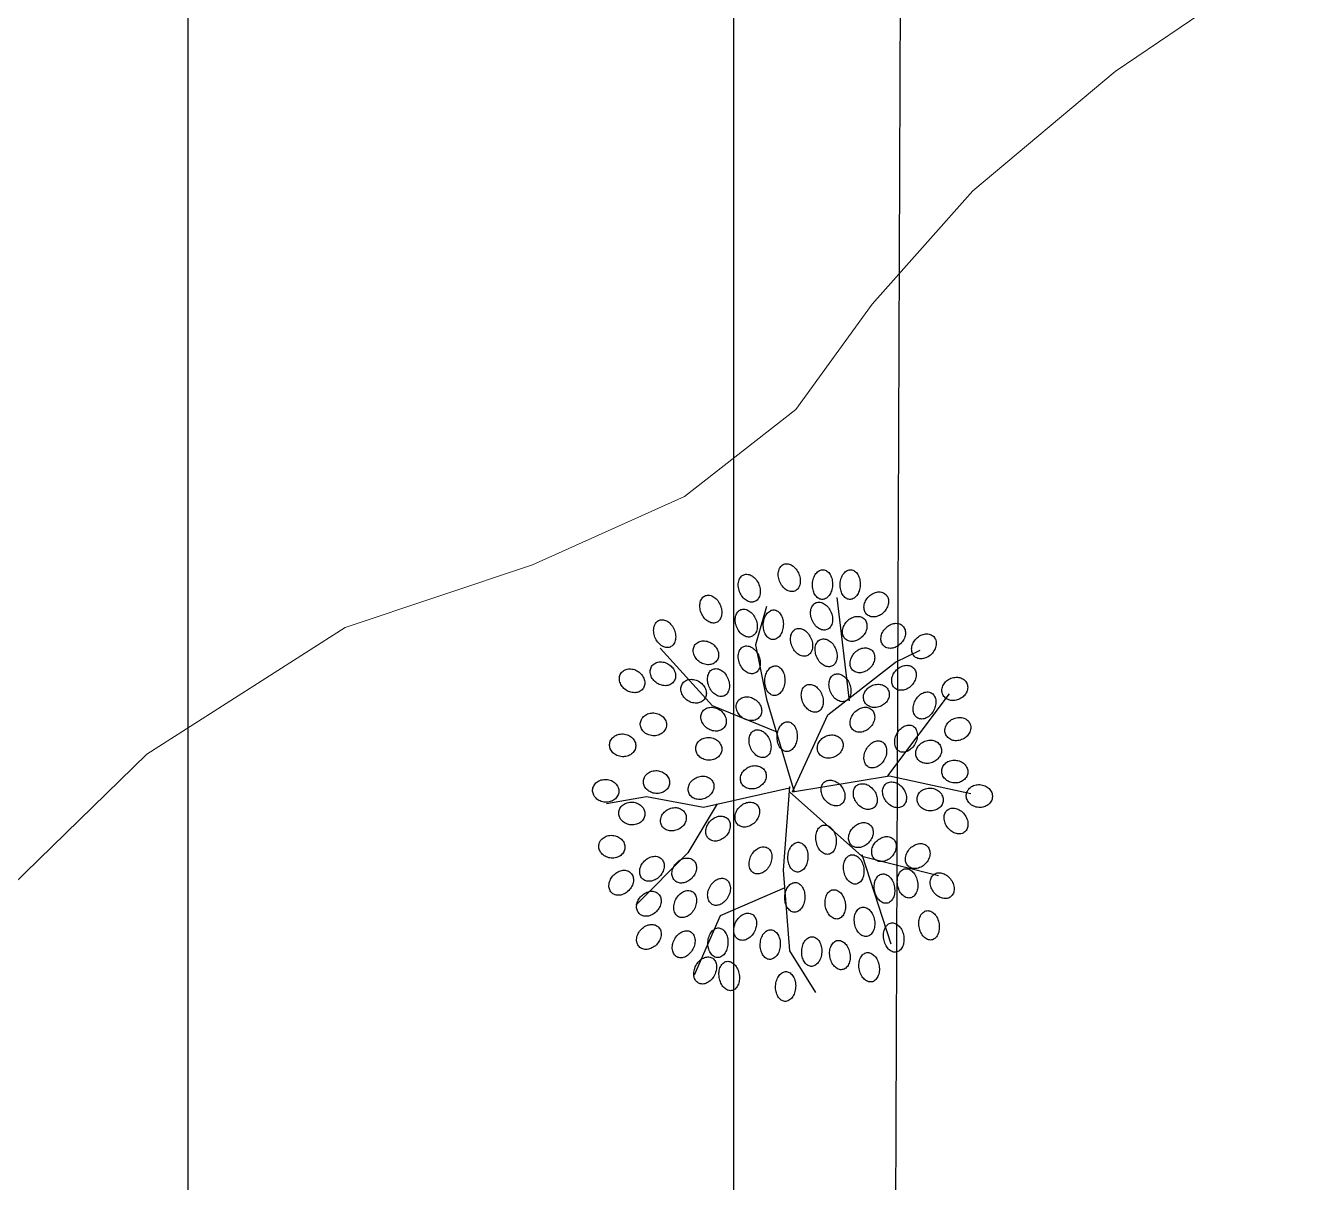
# Model space of a CAD drawing. Header units: inches. Extents: x 203 to 1065, y -1127 to 921.
# Drawn here: x 761.86 to 774.7, y 673.98 to 685.65 of the extents above; entities that cross this region are included whole.
import ezdxf

# ---------------------------------------------------------------- set-up
doc = ezdxf.new("R2010")
doc.units = ezdxf.units.IN
doc.header["$MEASUREMENT"] = 0
for name, color, linetype in [('calle', 3, 'Continuous'), ('CURVAS', 32, 'Continuous'), ('Vegetación', 102, 'Continuous')]:
    doc.layers.add(name, color=color, linetype=linetype)

# ---------------------------------------------------------------- blocks, each defined once
blk = doc.blocks.new('RB31')
for points in [[(-0.0332, 0.4465, 0.124565), (-0.0243, 0.4435, 0.105746), (-0.0134, 0.445, 0.086824), (-0.0035, 0.4507, 0.076963), (0.0051, 0.4604, 0.076963), (0.0103, 0.4721, 0.086824), (0.0113, 0.4835, 0.105746), (0.0081, 0.4941, 0.124565), (0.0016, 0.5009, 0.124565), (-0.0073, 0.5039, 0.105746), (-0.0182, 0.5024, 0.086824), (-0.0281, 0.4967, 0.076963), (-0.0366, 0.4871, 0.076963), (-0.0419, 0.4753, 0.086824), (-0.0429, 0.4639, 0.105746), (-0.0397, 0.4534, 0.124565)], [(-0.1644, 0.4265, 0.124565), (-0.1555, 0.4293, 0.105746), (-0.1475, 0.437, 0.086824), (-0.1428, 0.4474, 0.076963), (-0.1416, 0.4602, 0.076963), (-0.1443, 0.4728, 0.086824), (-0.1502, 0.4826, 0.105746), (-0.159, 0.4892, 0.124565), (-0.1682, 0.491, 0.124565), (-0.1772, 0.4882, 0.105746), (-0.1851, 0.4805, 0.086824), (-0.1898, 0.4701, 0.076963), (-0.191, 0.4573, 0.076963), (-0.1883, 0.4447, 0.086824), (-0.1825, 0.4349, 0.105746), (-0.1737, 0.4282, 0.124565)], [(-0.0961, 0.4265, 0.124565), (-0.0871, 0.4293, 0.105746), (-0.0792, 0.437, 0.086824), (-0.0745, 0.4474, 0.076963), (-0.0733, 0.4602, 0.076963), (-0.076, 0.4728, 0.086824), (-0.0818, 0.4826, 0.105746), (-0.0906, 0.4892, 0.124565), (-0.0999, 0.491, 0.124565), (-0.1088, 0.4882, 0.105746), (-0.1168, 0.4805, 0.086824), (-0.1215, 0.4701, 0.076963), (-0.1227, 0.4573, 0.076963), (-0.12, 0.4447, 0.086824), (-0.1141, 0.4349, 0.105746), (-0.1053, 0.4282, 0.124565)], [(0.0655, 0.4237, 0.124565), (0.0744, 0.4207, 0.105746), (0.0853, 0.4222, 0.086824), (0.0952, 0.4279, 0.076963), (0.1038, 0.4376, 0.076963), (0.109, 0.4494, 0.086824), (0.11, 0.4607, 0.105746), (0.1068, 0.4713, 0.124565), (0.1003, 0.4782, 0.124565), (0.0914, 0.4811, 0.105746), (0.0805, 0.4796, 0.086824), (0.0706, 0.4739, 0.076963), (0.0621, 0.4643, 0.076963), (0.0569, 0.4525, 0.086824), (0.0558, 0.4411, 0.105746), (0.059, 0.4306, 0.124565)], [(-0.2034, 0.3982, 0.124565), (-0.2004, 0.4072, 0.105746), (-0.2019, 0.4181, 0.086824), (-0.2076, 0.428, 0.076963), (-0.2173, 0.4365, 0.076963), (-0.229, 0.4417, 0.086824), (-0.2404, 0.4427, 0.105746), (-0.251, 0.4395, 0.124565), (-0.2578, 0.4331, 0.124565), (-0.2608, 0.4242, 0.105746), (-0.2593, 0.4132, 0.086824), (-0.2536, 0.4033, 0.076963), (-0.244, 0.3948, 0.076963), (-0.2322, 0.3896, 0.086824), (-0.2208, 0.3886, 0.105746), (-0.2103, 0.3918, 0.124565)], [(-0.1129, 0.3629, 0.124565), (-0.104, 0.36, 0.105746), (-0.0931, 0.3615, 0.086824), (-0.0832, 0.3672, 0.076963), (-0.0747, 0.3768, 0.076963), (-0.0695, 0.3886, 0.086824), (-0.0684, 0.4, 0.105746), (-0.0717, 0.4105, 0.124565), (-0.0781, 0.4174, 0.124565), (-0.087, 0.4204, 0.105746), (-0.0979, 0.4189, 0.086824), (-0.1079, 0.4132, 0.076963), (-0.1164, 0.4035, 0.076963), (-0.1216, 0.3917, 0.086824), (-0.1226, 0.3804, 0.105746), (-0.1194, 0.3698, 0.124565)], [(0.1604, 0.3781, 0.124565), (0.1693, 0.3752, 0.105746), (0.1802, 0.3767, 0.086824), (0.1901, 0.3824, 0.076963), (0.1987, 0.392, 0.076963), (0.2039, 0.4038, 0.086824), (0.2049, 0.4152, 0.105746), (0.2017, 0.4257, 0.124565), (0.1952, 0.4326, 0.124565), (0.1863, 0.4356, 0.105746), (0.1754, 0.4341, 0.086824), (0.1655, 0.4284, 0.076963), (0.157, 0.4187, 0.076963), (0.1518, 0.4069, 0.086824), (0.1507, 0.3956, 0.105746), (0.1539, 0.385, 0.124565)], [(-0.1503, 0.3451, 0.124565), (-0.1473, 0.354, 0.105746), (-0.1488, 0.3649, 0.086824), (-0.1545, 0.3748, 0.076963), (-0.1641, 0.3833, 0.076963), (-0.1759, 0.3885, 0.086824), (-0.1873, 0.3896, 0.105746), (-0.1978, 0.3864, 0.124565), (-0.2047, 0.3799, 0.124565), (-0.2077, 0.371, 0.105746), (-0.2062, 0.3601, 0.086824), (-0.2005, 0.3502, 0.076963), (-0.1908, 0.3416, 0.076963), (-0.1791, 0.3364, 0.086824), (-0.1677, 0.3354, 0.105746), (-0.1571, 0.3386, 0.124565)], [(0.0254, 0.3391, 0.124565), (0.0344, 0.342, 0.105746), (0.0423, 0.3496, 0.086824), (0.047, 0.36, 0.076963), (0.0482, 0.3728, 0.076963), (0.0455, 0.3854, 0.086824), (0.0396, 0.3952, 0.105746), (0.0308, 0.4019, 0.124565), (0.0216, 0.4037, 0.124565), (0.0126, 0.4008, 0.105746), (0.0047, 0.3932, 0.086824), (0, 0.3827, 0.076963), (-0.0012, 0.3699, 0.076963), (0.0015, 0.3573, 0.086824), (0.0074, 0.3475, 0.105746), (0.0162, 0.3409, 0.124565)], [(0.0731, 0.3478, 0.124565), (0.082, 0.3448, 0.105746), (0.0929, 0.3463, 0.086824), (0.1028, 0.352, 0.076963), (0.1113, 0.3616, 0.076963), (0.1166, 0.3734, 0.086824), (0.1176, 0.3848, 0.105746), (0.1144, 0.3953, 0.124565), (0.1079, 0.4022, 0.124565), (0.099, 0.4052, 0.105746), (0.0881, 0.4037, 0.086824), (0.0782, 0.398, 0.076963), (0.0696, 0.3883, 0.076963), (0.0644, 0.3766, 0.086824), (0.0634, 0.3652, 0.105746), (0.0666, 0.3546, 0.124565)], [(-0.2452, 0.3299, 0.124565), (-0.2422, 0.3388, 0.105746), (-0.2437, 0.3497, 0.086824), (-0.2494, 0.3596, 0.076963), (-0.259, 0.3682, 0.076963), (-0.2708, 0.3734, 0.086824), (-0.2822, 0.3744, 0.105746), (-0.2927, 0.3712, 0.124565), (-0.2996, 0.3647, 0.124565), (-0.3026, 0.3558, 0.105746), (-0.3011, 0.3449, 0.086824), (-0.2954, 0.335, 0.076963), (-0.2857, 0.3264, 0.076963), (-0.274, 0.3212, 0.086824), (-0.2626, 0.3202, 0.105746), (-0.252, 0.3234, 0.124565)], [(-0.0636, 0.306, 0.124565), (-0.0547, 0.303, 0.105746), (-0.0437, 0.3045, 0.086824), (-0.0338, 0.3102, 0.076963), (-0.0253, 0.3198, 0.076963), (-0.0201, 0.3316, 0.086824), (-0.0191, 0.343, 0.105746), (-0.0223, 0.3536, 0.124565), (-0.0287, 0.3604, 0.124565), (-0.0377, 0.3634, 0.105746), (-0.0486, 0.3619, 0.086824), (-0.0585, 0.3562, 0.076963), (-0.067, 0.3465, 0.076963), (-0.0722, 0.3348, 0.086824), (-0.0732, 0.3234, 0.105746), (-0.07, 0.3128, 0.124565)], [(0.2743, 0.325, 0.124565), (0.2832, 0.322, 0.105746), (0.2941, 0.3235, 0.086824), (0.304, 0.3292, 0.076963), (0.3126, 0.3388, 0.076963), (0.3178, 0.3506, 0.086824), (0.3188, 0.362, 0.105746), (0.3156, 0.3725, 0.124565), (0.3091, 0.3794, 0.124565), (0.3002, 0.3824, 0.105746), (0.2893, 0.3809, 0.086824), (0.2794, 0.3752, 0.076963), (0.2708, 0.3655, 0.076963), (0.2656, 0.3538, 0.086824), (0.2646, 0.3424, 0.105746), (0.2678, 0.3318, 0.124565)], [(-0.3211, 0.3071, 0.124565), (-0.3181, 0.316, 0.105746), (-0.3196, 0.3269, 0.086824), (-0.3253, 0.3368, 0.076963), (-0.335, 0.3454, 0.076963), (-0.3467, 0.3506, 0.086824), (-0.3581, 0.3516, 0.105746), (-0.3687, 0.3484, 0.124565), (-0.3755, 0.3419, 0.124565), (-0.3785, 0.333, 0.105746), (-0.377, 0.3221, 0.086824), (-0.3713, 0.3122, 0.076963), (-0.3617, 0.3037, 0.076963), (-0.3499, 0.2985, 0.086824), (-0.3385, 0.2974, 0.105746), (-0.3279, 0.3006, 0.124565)], [(-0.1243, 0.2832, 0.124565), (-0.1154, 0.2802, 0.105746), (-0.1045, 0.2817, 0.086824), (-0.0946, 0.2874, 0.076963), (-0.0861, 0.2971, 0.076963), (-0.0809, 0.3088, 0.086824), (-0.0798, 0.3202, 0.105746), (-0.083, 0.3308, 0.124565), (-0.0895, 0.3376, 0.124565), (-0.0984, 0.3406, 0.105746), (-0.1093, 0.3391, 0.086824), (-0.1192, 0.3334, 0.076963), (-0.1278, 0.3238, 0.076963), (-0.133, 0.312, 0.086824), (-0.134, 0.3006, 0.105746), (-0.1308, 0.29, 0.124565)], [(0.1598, 0.2988, 0.124565), (0.1653, 0.2911, 0.105746), (0.175, 0.2859, 0.086824), (0.1864, 0.2847, 0.076963), (0.1989, 0.2875, 0.076963), (0.2101, 0.2939, 0.086824), (0.2176, 0.3026, 0.105746), (0.2212, 0.313, 0.124565), (0.22, 0.3223, 0.124565), (0.2146, 0.33, 0.105746), (0.2048, 0.3352, 0.086824), (0.1935, 0.3364, 0.076963), (0.1809, 0.3336, 0.076963), (0.1698, 0.3271, 0.086824), (0.1623, 0.3185, 0.105746), (0.1586, 0.3081, 0.124565)], [(-0.1692, 0.2767, 0.124565), (-0.1663, 0.2856, 0.105746), (-0.1678, 0.2965, 0.086824), (-0.1735, 0.3065, 0.076963), (-0.1831, 0.315, 0.076963), (-0.1949, 0.3202, 0.086824), (-0.2063, 0.3212, 0.105746), (-0.2168, 0.318, 0.124565), (-0.2237, 0.3116, 0.124565), (-0.2267, 0.3026, 0.105746), (-0.2251, 0.2917, 0.086824), (-0.2195, 0.2818, 0.076963), (-0.2098, 0.2733, 0.076963), (-0.198, 0.2681, 0.086824), (-0.1867, 0.2671, 0.105746), (-0.1761, 0.2703, 0.124565)], [(0.0655, 0.268, 0.124565), (0.0744, 0.265, 0.105746), (0.0853, 0.2665, 0.086824), (0.0952, 0.2722, 0.076963), (0.1038, 0.2819, 0.076963), (0.109, 0.2936, 0.086824), (0.11, 0.305, 0.105746), (0.1068, 0.3156, 0.124565), (0.1003, 0.3224, 0.124565), (0.0914, 0.3254, 0.105746), (0.0805, 0.3239, 0.086824), (0.0706, 0.3182, 0.076963), (0.0621, 0.3086, 0.076963), (0.0569, 0.2968, 0.086824), (0.0558, 0.2854, 0.105746), (0.059, 0.2749, 0.124565)], [(-0.2717, 0.2387, 0.124565), (-0.2688, 0.2476, 0.105746), (-0.2703, 0.2586, 0.086824), (-0.276, 0.2685, 0.076963), (-0.2856, 0.277, 0.076963), (-0.2974, 0.2822, 0.086824), (-0.3088, 0.2832, 0.105746), (-0.3193, 0.28, 0.124565), (-0.3262, 0.2736, 0.124565), (-0.3292, 0.2647, 0.105746), (-0.3276, 0.2537, 0.086824), (-0.322, 0.2438, 0.076963), (-0.3123, 0.2353, 0.076963), (-0.3005, 0.2301, 0.086824), (-0.2891, 0.2291, 0.105746), (-0.2786, 0.2323, 0.124565)], [(0.0216, 0.2176, 0.124565), (0.0306, 0.2204, 0.105746), (0.0385, 0.2281, 0.086824), (0.0432, 0.2385, 0.076963), (0.0444, 0.2513, 0.076963), (0.0417, 0.2639, 0.086824), (0.0358, 0.2737, 0.105746), (0.027, 0.2803, 0.124565), (0.0178, 0.2821, 0.124565), (0.0088, 0.2793, 0.105746), (0.0009, 0.2716, 0.086824), (-0.0038, 0.2612, 0.076963), (-0.005, 0.2484, 0.076963), (-0.0023, 0.2358, 0.086824), (0.0036, 0.226, 0.105746), (0.0124, 0.2193, 0.124565)], [(0.2661, 0.2532, 0.124565), (0.2716, 0.2455, 0.105746), (0.2813, 0.2403, 0.086824), (0.2927, 0.2391, 0.076963), (0.3052, 0.2419, 0.076963), (0.3164, 0.2484, 0.086824), (0.3239, 0.257, 0.105746), (0.3275, 0.2674, 0.124565), (0.3263, 0.2767, 0.124565), (0.3208, 0.2844, 0.105746), (0.3111, 0.2896, 0.086824), (0.2998, 0.2908, 0.076963), (0.2872, 0.288, 0.076963), (0.2761, 0.2815, 0.086824), (0.2686, 0.2729, 0.105746), (0.2649, 0.2625, 0.124565)], [(-0.3932, 0.2239, 0.124565), (-0.3931, 0.2333, 0.105746), (-0.3979, 0.2432, 0.086824), (-0.4064, 0.2509, 0.076963), (-0.4182, 0.256, 0.076963), (-0.431, 0.2573, 0.086824), (-0.4422, 0.2548, 0.105746), (-0.4512, 0.2485, 0.124565), (-0.4557, 0.2402, 0.124565), (-0.4558, 0.2308, 0.105746), (-0.451, 0.2209, 0.086824), (-0.4425, 0.2132, 0.076963), (-0.4307, 0.2081, 0.076963), (-0.4179, 0.2068, 0.086824), (-0.4068, 0.2094, 0.105746), (-0.3977, 0.2157, 0.124565)], [(-0.1585, 0.2072, 0.124565), (-0.1496, 0.2043, 0.105746), (-0.1387, 0.2058, 0.086824), (-0.1287, 0.2114, 0.076963), (-0.1202, 0.2211, 0.076963), (-0.115, 0.2329, 0.086824), (-0.114, 0.2443, 0.105746), (-0.1172, 0.2548, 0.124565), (-0.1236, 0.2617, 0.124565), (-0.1326, 0.2646, 0.105746), (-0.1435, 0.2631, 0.086824), (-0.1534, 0.2574, 0.076963), (-0.1619, 0.2478, 0.076963), (-0.1671, 0.236, 0.086824), (-0.1681, 0.2246, 0.105746), (-0.1649, 0.2141, 0.124565)], [(0.1414, 0.2186, 0.124565), (0.1503, 0.2156, 0.105746), (0.1612, 0.2171, 0.086824), (0.1712, 0.2228, 0.076963), (0.1797, 0.2325, 0.076963), (0.1849, 0.2443, 0.086824), (0.1859, 0.2556, 0.105746), (0.1827, 0.2662, 0.124565), (0.1763, 0.2731, 0.124565), (0.1673, 0.276, 0.105746), (0.1564, 0.2745, 0.086824), (0.1465, 0.2688, 0.076963), (0.138, 0.2592, 0.076963), (0.1328, 0.2474, 0.086824), (0.1318, 0.236, 0.105746), (0.135, 0.2255, 0.124565)], [(0.1902, 0.2152, 0.124565), (0.1957, 0.2075, 0.105746), (0.2054, 0.2023, 0.086824), (0.2167, 0.2011, 0.076963), (0.2293, 0.2039, 0.076963), (0.2404, 0.2104, 0.086824), (0.248, 0.219, 0.105746), (0.2516, 0.2294, 0.124565), (0.2504, 0.2387, 0.124565), (0.2449, 0.2464, 0.105746), (0.2352, 0.2516, 0.086824), (0.2238, 0.2528, 0.076963), (0.2113, 0.25, 0.076963), (0.2001, 0.2436, 0.086824), (0.1926, 0.2349, 0.105746), (0.189, 0.2245, 0.124565)], [(0.342, 0.238, 0.124565), (0.3475, 0.2303, 0.105746), (0.3572, 0.2251, 0.086824), (0.3686, 0.2239, 0.076963), (0.3812, 0.2267, 0.076963), (0.3923, 0.2332, 0.086824), (0.3998, 0.2418, 0.105746), (0.4034, 0.2522, 0.124565), (0.4022, 0.2615, 0.124565), (0.3968, 0.2692, 0.105746), (0.387, 0.2744, 0.086824), (0.3757, 0.2756, 0.076963), (0.3631, 0.2728, 0.076963), (0.352, 0.2663, 0.086824), (0.3445, 0.2577, 0.105746), (0.3409, 0.2473, 0.124565)], [(-0.3292, 0.171, 0.124565), (-0.3236, 0.1786, 0.105746), (-0.3217, 0.1895, 0.086824), (-0.324, 0.2007, 0.076963), (-0.3306, 0.2117, 0.076963), (-0.3402, 0.2203, 0.086824), (-0.3507, 0.2248, 0.105746), (-0.3617, 0.225, 0.124565), (-0.3702, 0.221, 0.124565), (-0.3758, 0.2135, 0.105746), (-0.3778, 0.2026, 0.086824), (-0.3754, 0.1914, 0.076963), (-0.3689, 0.1803, 0.076963), (-0.3593, 0.1717, 0.086824), (-0.3488, 0.1673, 0.105746), (-0.3377, 0.167, 0.124565)], [(-0.1996, 0.2087, 0.124565), (-0.1995, 0.2181, 0.105746), (-0.2043, 0.228, 0.086824), (-0.2128, 0.2357, 0.076963), (-0.2246, 0.2408, 0.076963), (-0.2374, 0.2421, 0.086824), (-0.2485, 0.2396, 0.105746), (-0.2576, 0.2333, 0.124565), (-0.2621, 0.225, 0.124565), (-0.2622, 0.2156, 0.105746), (-0.2574, 0.2057, 0.086824), (-0.2489, 0.198, 0.076963), (-0.2371, 0.1929, 0.076963), (-0.2243, 0.1916, 0.086824), (-0.2132, 0.1942, 0.105746), (-0.2041, 0.2005, 0.124565)], [(-0.0902, 0.1844, 0.124565), (-0.0812, 0.1815, 0.105746), (-0.0703, 0.183, 0.086824), (-0.0604, 0.1887, 0.076963), (-0.0519, 0.1983, 0.076963), (-0.0467, 0.2101, 0.086824), (-0.0457, 0.2215, 0.105746), (-0.0489, 0.232, 0.124565), (-0.0553, 0.2389, 0.124565), (-0.0642, 0.2419, 0.105746), (-0.0752, 0.2403, 0.086824), (-0.0851, 0.2347, 0.076963), (-0.0936, 0.225, 0.076963), (-0.0988, 0.2132, 0.086824), (-0.0998, 0.2018, 0.105746), (-0.0966, 0.1913, 0.124565)], [(0.0535, 0.1772, 0.124565), (0.059, 0.1696, 0.105746), (0.0687, 0.1644, 0.086824), (0.0801, 0.1631, 0.076963), (0.0926, 0.1659, 0.076963), (0.1038, 0.1724, 0.086824), (0.1113, 0.181, 0.105746), (0.1149, 0.1914, 0.124565), (0.1137, 0.2008, 0.124565), (0.1083, 0.2084, 0.105746), (0.0985, 0.2136, 0.086824), (0.0872, 0.2148, 0.076963), (0.0746, 0.212, 0.076963), (0.0635, 0.2056, 0.086824), (0.056, 0.197, 0.105746), (0.0524, 0.1865, 0.124565)], [(-0.4008, 0.1365, 0.124565), (-0.4007, 0.146, 0.105746), (-0.4055, 0.1559, 0.086824), (-0.414, 0.1636, 0.076963), (-0.4258, 0.1687, 0.076963), (-0.4386, 0.17, 0.086824), (-0.4497, 0.1674, 0.105746), (-0.4588, 0.1611, 0.124565), (-0.4633, 0.1529, 0.124565), (-0.4634, 0.1435, 0.105746), (-0.4586, 0.1335, 0.086824), (-0.4501, 0.1259, 0.076963), (-0.4383, 0.1208, 0.076963), (-0.4255, 0.1194, 0.086824), (-0.4144, 0.122, 0.105746), (-0.4053, 0.1283, 0.124565)], [(-0.1692, 0.1476, 0.124565), (-0.1663, 0.1565, 0.105746), (-0.1678, 0.1674, 0.086824), (-0.1735, 0.1773, 0.076963), (-0.1831, 0.1858, 0.076963), (-0.1949, 0.191, 0.086824), (-0.2063, 0.1921, 0.105746), (-0.2168, 0.1889, 0.124565), (-0.2237, 0.1824, 0.124565), (-0.2267, 0.1735, 0.105746), (-0.2251, 0.1626, 0.086824), (-0.2195, 0.1527, 0.076963), (-0.2098, 0.1441, 0.076963), (-0.198, 0.1389, 0.086824), (-0.1867, 0.1379, 0.105746), (-0.1761, 0.1411, 0.124565)], [(0.1408, 0.1544, 0.124565), (0.1463, 0.1468, 0.105746), (0.156, 0.1416, 0.086824), (0.1674, 0.1403, 0.076963), (0.18, 0.1431, 0.076963), (0.1911, 0.1496, 0.086824), (0.1986, 0.1582, 0.105746), (0.2022, 0.1686, 0.124565), (0.201, 0.178, 0.124565), (0.1956, 0.1856, 0.105746), (0.1858, 0.1908, 0.086824), (0.1745, 0.1921, 0.076963), (0.1619, 0.1893, 0.076963), (0.1508, 0.1828, 0.086824), (0.1433, 0.1742, 0.105746), (0.1397, 0.1638, 0.124565)], [(0.2873, 0.1531, 0.124565), (0.2902, 0.1441, 0.105746), (0.2978, 0.1362, 0.086824), (0.3082, 0.1315, 0.076963), (0.3211, 0.1303, 0.076963), (0.3336, 0.133, 0.086824), (0.3435, 0.1388, 0.105746), (0.3501, 0.1476, 0.124565), (0.3519, 0.1569, 0.124565), (0.349, 0.1658, 0.105746), (0.3414, 0.1738, 0.086824), (0.331, 0.1785, 0.076963), (0.3182, 0.1797, 0.076963), (0.3056, 0.177, 0.086824), (0.2958, 0.1711, 0.105746), (0.2891, 0.1623, 0.124565)], [(-0.2837, 0.0989, 0.124565), (-0.2781, 0.1064, 0.105746), (-0.2761, 0.1173, 0.086824), (-0.2785, 0.1285, 0.076963), (-0.285, 0.1396, 0.076963), (-0.2946, 0.1482, 0.086824), (-0.3051, 0.1526, 0.105746), (-0.3162, 0.1529, 0.124565), (-0.3247, 0.1489, 0.124565), (-0.3303, 0.1413, 0.105746), (-0.3322, 0.1304, 0.086824), (-0.3299, 0.1192, 0.076963), (-0.3233, 0.1082, 0.076963), (-0.3137, 0.0996, 0.086824), (-0.3032, 0.0951, 0.105746), (-0.2922, 0.0949, 0.124565)], [(-0.0088, 0.096, 0.124565), (0.0002, 0.0989, 0.105746), (0.0081, 0.1065, 0.086824), (0.0128, 0.1169, 0.076963), (0.014, 0.1298, 0.076963), (0.0113, 0.1423, 0.086824), (0.0055, 0.1522, 0.105746), (-0.0033, 0.1588, 0.124565), (-0.0126, 0.1606, 0.124565), (-0.0215, 0.1577, 0.105746), (-0.0295, 0.1501, 0.086824), (-0.0342, 0.1397, 0.076963), (-0.0354, 0.1269, 0.076963), (-0.0327, 0.1143, 0.086824), (-0.0268, 0.1045, 0.105746), (-0.018, 0.0978, 0.124565)], [(0.0389, 0.0857, 0.124565), (0.0478, 0.0827, 0.105746), (0.0588, 0.0842, 0.086824), (0.0687, 0.0899, 0.076963), (0.0772, 0.0996, 0.076963), (0.0824, 0.1113, 0.086824), (0.0834, 0.1227, 0.105746), (0.0802, 0.1333, 0.124565), (0.0738, 0.1401, 0.124565), (0.0648, 0.1431, 0.105746), (0.0539, 0.1416, 0.086824), (0.044, 0.1359, 0.076963), (0.0355, 0.1263, 0.076963), (0.0303, 0.1145, 0.086824), (0.0293, 0.1031, 0.105746), (0.0325, 0.0925, 0.124565)], [(-0.3287, 0.0872, 0.124565), (-0.3286, 0.0966, 0.105746), (-0.3334, 0.1065, 0.086824), (-0.3419, 0.1142, 0.076963), (-0.3537, 0.1193, 0.076963), (-0.3665, 0.1206, 0.086824), (-0.3776, 0.1181, 0.105746), (-0.3867, 0.1117, 0.124565), (-0.3912, 0.1035, 0.124565), (-0.3913, 0.0941, 0.105746), (-0.3865, 0.0842, 0.086824), (-0.378, 0.0765, 0.076963), (-0.3662, 0.0714, 0.076963), (-0.3534, 0.0701, 0.086824), (-0.3422, 0.0726, 0.105746), (-0.3332, 0.0789, 0.124565)], [(-0.2077, 0.0647, 0.124565), (-0.2022, 0.0723, 0.105746), (-0.2002, 0.0831, 0.086824), (-0.2026, 0.0943, 0.076963), (-0.2091, 0.1054, 0.076963), (-0.2187, 0.114, 0.086824), (-0.2292, 0.1185, 0.105746), (-0.2402, 0.1187, 0.124565), (-0.2487, 0.1147, 0.124565), (-0.2543, 0.1071, 0.105746), (-0.2563, 0.0962, 0.086824), (-0.2539, 0.0851, 0.076963), (-0.2474, 0.074, 0.076963), (-0.2378, 0.0654, 0.086824), (-0.2273, 0.0609, 0.105746), (-0.2163, 0.0607, 0.124565)], [(-0.0857, 0.0986, 0.124565), (-0.0856, 0.108, 0.105746), (-0.0904, 0.1179, 0.086824), (-0.0989, 0.1256, 0.076963), (-0.1107, 0.1307, 0.076963), (-0.1235, 0.132, 0.086824), (-0.1347, 0.1294, 0.105746), (-0.1437, 0.1231, 0.124565), (-0.1482, 0.1149, 0.124565), (-0.1483, 0.1055, 0.105746), (-0.1435, 0.0956, 0.086824), (-0.135, 0.0879, 0.076963), (-0.1232, 0.0828, 0.076963), (-0.1104, 0.0815, 0.086824), (-0.0993, 0.084, 0.105746), (-0.0902, 0.0903, 0.124565)], [(0.1507, 0.0999, 0.124565), (0.1535, 0.0909, 0.105746), (0.1612, 0.083, 0.086824), (0.1716, 0.0783, 0.076963), (0.1844, 0.0771, 0.076963), (0.197, 0.0798, 0.086824), (0.2068, 0.0857, 0.105746), (0.2134, 0.0945, 0.124565), (0.2152, 0.1037, 0.124565), (0.2124, 0.1127, 0.105746), (0.2047, 0.1206, 0.086824), (0.1943, 0.1253, 0.076963), (0.1815, 0.1265, 0.076963), (0.1689, 0.1238, 0.086824), (0.1591, 0.1179, 0.105746), (0.1524, 0.1091, 0.124565)], [(0.3633, 0.1075, 0.124565), (0.3661, 0.0985, 0.105746), (0.3737, 0.0906, 0.086824), (0.3842, 0.0859, 0.076963), (0.397, 0.0847, 0.076963), (0.4096, 0.0874, 0.086824), (0.4194, 0.0933, 0.105746), (0.426, 0.1021, 0.124565), (0.4278, 0.1113, 0.124565), (0.425, 0.1203, 0.105746), (0.4173, 0.1282, 0.086824), (0.4069, 0.1329, 0.076963), (0.3941, 0.1341, 0.076963), (0.3815, 0.1314, 0.086824), (0.3717, 0.1255, 0.105746), (0.365, 0.1167, 0.124565)], [(-0.3922, 0.0543, 0.124565), (-0.395, 0.0633, 0.105746), (-0.4027, 0.0712, 0.086824), (-0.4131, 0.0759, 0.076963), (-0.4259, 0.0771, 0.076963), (-0.4385, 0.0744, 0.086824), (-0.4483, 0.0686, 0.105746), (-0.455, 0.0598, 0.124565), (-0.4567, 0.0505, 0.124565), (-0.4539, 0.0416, 0.105746), (-0.4462, 0.0336, 0.086824), (-0.4358, 0.0289, 0.076963), (-0.423, 0.0277, 0.076963), (-0.4104, 0.0304, 0.086824), (-0.4006, 0.0363, 0.105746), (-0.394, 0.0451, 0.124565)], [(0.0416, 0.0481, 0.124565), (0.0415, 0.0387, 0.105746), (0.0463, 0.0287, 0.086824), (0.0548, 0.0211, 0.076963), (0.0666, 0.0159, 0.076963), (0.0794, 0.0146, 0.086824), (0.0906, 0.0172, 0.105746), (0.0996, 0.0235, 0.124565), (0.1041, 0.0317, 0.124565), (0.1042, 0.0411, 0.105746), (0.0994, 0.0511, 0.086824), (0.0909, 0.0587, 0.076963), (0.0791, 0.0639, 0.076963), (0.0663, 0.0652, 0.086824), (0.0552, 0.0626, 0.105746), (0.0461, 0.0563, 0.124565)], [(-0.2507, 0.0224, 0.124565), (-0.2583, 0.028, 0.105746), (-0.2692, 0.0299, 0.086824), (-0.2804, 0.0276, 0.076963), (-0.2914, 0.0211, 0.076963), (-0.3, 0.0115, 0.086824), (-0.3045, 0.0009, 0.105746), (-0.3047, -0.0101, 0.124565), (-0.3007, -0.0186, 0.124565), (-0.2932, -0.0242, 0.105746), (-0.2823, -0.0261, 0.086824), (-0.2711, -0.0238, 0.076963), (-0.26, -0.0172, 0.076963), (-0.2514, -0.0076, 0.086824), (-0.247, 0.0029, 0.105746), (-0.2467, 0.0139, 0.124565)], [(-0.0989, 0.0262, 0.124565), (-0.1065, 0.0318, 0.105746), (-0.1173, 0.0337, 0.086824), (-0.1285, 0.0314, 0.076963), (-0.1396, 0.0249, 0.076963), (-0.1482, 0.0153, 0.086824), (-0.1527, 0.0047, 0.105746), (-0.1529, -0.0063, 0.124565), (-0.1489, -0.0148, 0.124565), (-0.1413, -0.0204, 0.105746), (-0.1305, -0.0223, 0.086824), (-0.1193, -0.02, 0.076963), (-0.1082, -0.0134, 0.076963), (-0.0996, -0.0038, 0.086824), (-0.0951, 0.0067, 0.105746), (-0.0949, 0.0177, 0.124565)], [(0.1707, 0.0253, 0.124565), (0.1706, 0.0159, 0.105746), (0.1754, 0.0059, 0.086824), (0.1839, -0.0017, 0.076963), (0.1957, -0.0068, 0.076963), (0.2085, -0.0082, 0.086824), (0.2196, -0.0056, 0.105746), (0.2287, 0.0007, 0.124565), (0.2332, 0.0089, 0.124565), (0.2333, 0.0184, 0.105746), (0.2285, 0.0283, 0.086824), (0.22, 0.0359, 0.076963), (0.2082, 0.0411, 0.076963), (0.1954, 0.0424, 0.086824), (0.1842, 0.0398, 0.105746), (0.1752, 0.0335, 0.124565)], [(0.2797, 0.0277, 0.124565), (0.2826, 0.0188, 0.105746), (0.2902, 0.0108, 0.086824), (0.3007, 0.0061, 0.076963), (0.3135, 0.0049, 0.076963), (0.3261, 0.0076, 0.086824), (0.3359, 0.0135, 0.105746), (0.3425, 0.0223, 0.124565), (0.3443, 0.0315, 0.124565), (0.3414, 0.0405, 0.105746), (0.3338, 0.0485, 0.086824), (0.3234, 0.0531, 0.076963), (0.3106, 0.0544, 0.076963), (0.298, 0.0516, 0.086824), (0.2882, 0.0458, 0.105746), (0.2815, 0.037, 0.124565)], [(0.405, 0.0087, 0.124565), (0.4079, -0.0002, 0.105746), (0.4155, -0.0082, 0.086824), (0.4259, -0.0129, 0.076963), (0.4387, -0.0141, 0.076963), (0.4513, -0.0114, 0.086824), (0.4611, -0.0055, 0.105746), (0.4678, 0.0033, 0.124565), (0.4696, 0.0125, 0.124565), (0.4667, 0.0215, 0.105746), (0.4591, 0.0295, 0.086824), (0.4487, 0.0341, 0.076963), (0.4358, 0.0354, 0.076963), (0.4233, 0.0327, 0.086824), (0.4134, 0.0268, 0.105746), (0.4068, 0.018, 0.124565)], [(-0.4529, 0.0012, 0.124565), (-0.4558, 0.0101, 0.105746), (-0.4634, 0.0181, 0.086824), (-0.4738, 0.0228, 0.076963), (-0.4866, 0.024, 0.076963), (-0.4992, 0.0213, 0.086824), (-0.509, 0.0154, 0.105746), (-0.5157, 0.0066, 0.124565), (-0.5175, -0.0026, 0.124565), (-0.5146, -0.0116, 0.105746), (-0.507, -0.0196, 0.086824), (-0.4966, -0.0242, 0.076963), (-0.4837, -0.0255, 0.076963), (-0.4712, -0.0228, 0.086824), (-0.4613, -0.0169, 0.105746), (-0.4547, -0.0081, 0.124565)], [(-0.3314, -0.0064, 0.124565), (-0.3343, 0.0025, 0.105746), (-0.3419, 0.0105, 0.086824), (-0.3524, 0.0152, 0.076963), (-0.3652, 0.0164, 0.076963), (-0.3778, 0.0137, 0.086824), (-0.3876, 0.0078, 0.105746), (-0.3942, -0.001, 0.124565), (-0.396, -0.0102, 0.124565), (-0.3931, -0.0192, 0.105746), (-0.3855, -0.0272, 0.086824), (-0.3751, -0.0318, 0.076963), (-0.3623, -0.0331, 0.076963), (-0.3497, -0.0303, 0.086824), (-0.3399, -0.0245, 0.105746), (-0.3332, -0.0157, 0.124565)], [(-0.1786, 0.0186, 0.124565), (-0.1862, 0.0242, 0.105746), (-0.197, 0.0261, 0.086824), (-0.2082, 0.0238, 0.076963), (-0.2193, 0.0173, 0.076963), (-0.2279, 0.0077, 0.086824), (-0.2324, -0.0028, 0.105746), (-0.2326, -0.0139, 0.124565), (-0.2286, -0.0224, 0.124565), (-0.221, -0.028, 0.105746), (-0.2102, -0.0299, 0.086824), (-0.199, -0.0276, 0.076963), (-0.1879, -0.021, 0.076963), (-0.1793, -0.0114, 0.086824), (-0.1748, -0.0009, 0.105746), (-0.1746, 0.0101, 0.124565)], [(-0.4026, -0.0346, 0.124565), (-0.4102, -0.029, 0.105746), (-0.421, -0.027, 0.086824), (-0.4322, -0.0294, 0.076963), (-0.4433, -0.0359, 0.076963), (-0.4519, -0.0455, 0.086824), (-0.4564, -0.056, 0.105746), (-0.4566, -0.0671, 0.124565), (-0.4526, -0.0756, 0.124565), (-0.445, -0.0811, 0.105746), (-0.4342, -0.0831, 0.086824), (-0.423, -0.0807, 0.076963), (-0.4119, -0.0742, 0.076963), (-0.4033, -0.0646, 0.086824), (-0.3988, -0.0541, 0.105746), (-0.3986, -0.0431, 0.124565)], [(0.0606, -0.0237, 0.124565), (0.0576, -0.0326, 0.105746), (0.0591, -0.0436, 0.086824), (0.0648, -0.0535, 0.076963), (0.0745, -0.062, 0.076963), (0.0862, -0.0672, 0.086824), (0.0976, -0.0682, 0.105746), (0.1082, -0.065, 0.124565), (0.115, -0.0586, 0.124565), (0.118, -0.0497, 0.105746), (0.1165, -0.0387, 0.086824), (0.1108, -0.0288, 0.076963), (0.1012, -0.0203, 0.076963), (0.0894, -0.0151, 0.086824), (0.078, -0.0141, 0.105746), (0.0675, -0.0173, 0.124565)], [(0.239, -0.0431, 0.124565), (0.2389, -0.0525, 0.105746), (0.2437, -0.0624, 0.086824), (0.2522, -0.0701, 0.076963), (0.264, -0.0752, 0.076963), (0.2768, -0.0765, 0.086824), (0.288, -0.074, 0.105746), (0.297, -0.0677, 0.124565), (0.3015, -0.0594, 0.124565), (0.3016, -0.05, 0.105746), (0.2968, -0.0401, 0.086824), (0.2883, -0.0324, 0.076963), (0.2765, -0.0273, 0.076963), (0.2637, -0.026, 0.086824), (0.2526, -0.0285, 0.105746), (0.2435, -0.0349, 0.124565)], [(0.3405, -0.0406, 0.124565), (0.3433, -0.0496, 0.105746), (0.351, -0.0575, 0.086824), (0.3614, -0.0622, 0.076963), (0.3742, -0.0634, 0.076963), (0.3868, -0.0607, 0.086824), (0.3966, -0.0549, 0.105746), (0.4033, -0.0461, 0.124565), (0.405, -0.0368, 0.124565), (0.4022, -0.0279, 0.105746), (0.3945, -0.0199, 0.086824), (0.3841, -0.0152, 0.076963), (0.3713, -0.014, 0.076963), (0.3587, -0.0167, 0.086824), (0.3489, -0.0226, 0.105746), (0.3423, -0.0314, 0.124565)], [(0.1327, -0.0541, 0.124565), (0.1297, -0.063, 0.105746), (0.1313, -0.074, 0.086824), (0.1369, -0.0839, 0.076963), (0.1466, -0.0924, 0.076963), (0.1584, -0.0976, 0.086824), (0.1698, -0.0986, 0.105746), (0.1803, -0.0954, 0.124565), (0.1872, -0.089, 0.124565), (0.1901, -0.08, 0.105746), (0.1886, -0.0691, 0.086824), (0.1829, -0.0592, 0.076963), (0.1733, -0.0507, 0.076963), (0.1615, -0.0455, 0.086824), (0.1501, -0.0445, 0.105746), (0.1396, -0.0477, 0.124565)], [(-0.1654, -0.1031, 0.124565), (-0.1625, -0.0942, 0.105746), (-0.164, -0.0833, 0.086824), (-0.1697, -0.0734, 0.076963), (-0.1793, -0.0648, 0.076963), (-0.1911, -0.0596, 0.086824), (-0.2025, -0.0586, 0.105746), (-0.213, -0.0618, 0.124565), (-0.2199, -0.0683, 0.124565), (-0.2229, -0.0772, 0.105746), (-0.2214, -0.0881, 0.086824), (-0.2157, -0.098, 0.076963), (-0.206, -0.1065, 0.076963), (-0.1942, -0.1117, 0.086824), (-0.1829, -0.1128, 0.105746), (-0.1723, -0.1095, 0.124565)], [(-0.0986, -0.0644, 0.124565), (-0.108, -0.0643, 0.105746), (-0.1179, -0.0691, 0.086824), (-0.1256, -0.0776, 0.076963), (-0.1307, -0.0894, 0.076963), (-0.132, -0.1022, 0.086824), (-0.1294, -0.1133, 0.105746), (-0.1231, -0.1224, 0.124565), (-0.1149, -0.1269, 0.124565), (-0.1055, -0.127, 0.105746), (-0.0956, -0.1222, 0.086824), (-0.0879, -0.1137, 0.076963), (-0.0828, -0.1019, 0.076963), (-0.0815, -0.0891, 0.086824), (-0.084, -0.0779, 0.105746), (-0.0903, -0.0689, 0.124565)], [(-0.3059, -0.1487, 0.124565), (-0.3029, -0.1398, 0.105746), (-0.3044, -0.1288, 0.086824), (-0.3101, -0.1189, 0.076963), (-0.3198, -0.1104, 0.076963), (-0.3315, -0.1052, 0.086824), (-0.3429, -0.1042, 0.105746), (-0.3535, -0.1074, 0.124565), (-0.3603, -0.1138, 0.124565), (-0.3633, -0.1228, 0.105746), (-0.3618, -0.1337, 0.086824), (-0.3561, -0.1436, 0.076963), (-0.3465, -0.1521, 0.076963), (-0.3347, -0.1573, 0.086824), (-0.3233, -0.1583, 0.105746), (-0.3128, -0.1551, 0.124565)], [(-0.2224, -0.1335, 0.124565), (-0.2194, -0.1246, 0.105746), (-0.2209, -0.1136, 0.086824), (-0.2266, -0.1037, 0.076963), (-0.2363, -0.0952, 0.076963), (-0.248, -0.09, 0.086824), (-0.2594, -0.089, 0.105746), (-0.27, -0.0922, 0.124565), (-0.2768, -0.0986, 0.124565), (-0.2798, -0.1076, 0.105746), (-0.2783, -0.1185, 0.086824), (-0.2726, -0.1284, 0.076963), (-0.263, -0.1369, 0.076963), (-0.2512, -0.1421, 0.086824), (-0.2398, -0.1431, 0.105746), (-0.2292, -0.1399, 0.124565)], [(-0.0391, -0.1013, 0.124565), (-0.0481, -0.1042, 0.105746), (-0.0561, -0.1118, 0.086824), (-0.0607, -0.1222, 0.076963), (-0.0619, -0.1351, 0.076963), (-0.0592, -0.1476, 0.086824), (-0.0534, -0.1574, 0.105746), (-0.0446, -0.1641, 0.124565), (-0.0353, -0.1659, 0.124565), (-0.0264, -0.163, 0.105746), (-0.0184, -0.1554, 0.086824), (-0.0137, -0.145, 0.076963), (-0.0125, -0.1321, 0.076963), (-0.0152, -0.1196, 0.086824), (-0.0211, -0.1098, 0.105746), (-0.0299, -0.1031, 0.124565)], [(0.3898, -0.1128, 0.124565), (0.3927, -0.1218, 0.105746), (0.4003, -0.1297, 0.086824), (0.4107, -0.1344, 0.076963), (0.4236, -0.1356, 0.076963), (0.4361, -0.1329, 0.086824), (0.446, -0.127, 0.105746), (0.4526, -0.1182, 0.124565), (0.4544, -0.109, 0.124565), (0.4515, -0.1, 0.105746), (0.4439, -0.0921, 0.086824), (0.4335, -0.0874, 0.076963), (0.4207, -0.0862, 0.076963), (0.4081, -0.0889, 0.086824), (0.3983, -0.0948, 0.105746), (0.3916, -0.1036, 0.124565)], [(-0.1669, -0.1289, 0.124565), (-0.1763, -0.1289, 0.105746), (-0.1862, -0.1337, 0.086824), (-0.1939, -0.1421, 0.076963), (-0.199, -0.1539, 0.076963), (-0.2003, -0.1667, 0.086824), (-0.1978, -0.1779, 0.105746), (-0.1915, -0.1869, 0.124565), (-0.1832, -0.1915, 0.124565), (-0.1738, -0.1915, 0.105746), (-0.1639, -0.1867, 0.086824), (-0.1562, -0.1783, 0.076963), (-0.1511, -0.1665, 0.076963), (-0.1498, -0.1536, 0.086824), (-0.1523, -0.1425, 0.105746), (-0.1586, -0.1335, 0.124565)], [(0.0346, -0.1156, 0.124565), (0.029, -0.1231, 0.105746), (0.027, -0.134, 0.086824), (0.0294, -0.1452, 0.076963), (0.0359, -0.1563, 0.076963), (0.0455, -0.1648, 0.086824), (0.056, -0.1693, 0.105746), (0.0671, -0.1695, 0.124565), (0.0756, -0.1655, 0.124565), (0.0812, -0.158, 0.105746), (0.0831, -0.1471, 0.086824), (0.0808, -0.1359, 0.076963), (0.0742, -0.1248, 0.076963), (0.0646, -0.1163, 0.086824), (0.0541, -0.1118, 0.105746), (0.0431, -0.1116, 0.124565)], [(0.2162, -0.1453, 0.124565), (0.2133, -0.1542, 0.105746), (0.2148, -0.1651, 0.086824), (0.2205, -0.175, 0.076963), (0.2301, -0.1835, 0.076963), (0.2419, -0.1887, 0.086824), (0.2533, -0.1898, 0.105746), (0.2638, -0.1866, 0.124565), (0.2707, -0.1801, 0.124565), (0.2737, -0.1712, 0.105746), (0.2722, -0.1603, 0.086824), (0.2665, -0.1504, 0.076963), (0.2568, -0.1418, 0.076963), (0.245, -0.1366, 0.086824), (0.2337, -0.1356, 0.105746), (0.2231, -0.1388, 0.124565)], [(0.296, -0.1415, 0.124565), (0.293, -0.1504, 0.105746), (0.2945, -0.1613, 0.086824), (0.3002, -0.1712, 0.076963), (0.3098, -0.1797, 0.076963), (0.3216, -0.1849, 0.086824), (0.333, -0.186, 0.105746), (0.3435, -0.1828, 0.124565), (0.3504, -0.1763, 0.124565), (0.3534, -0.1674, 0.105746), (0.3519, -0.1565, 0.086824), (0.3462, -0.1466, 0.076963), (0.3365, -0.138, 0.076963), (0.3248, -0.1328, 0.086824), (0.3134, -0.1318, 0.105746), (0.3028, -0.135, 0.124565)], [(-0.2998, -0.1593, 0.124565), (-0.3092, -0.1592, 0.105746), (-0.3191, -0.164, 0.086824), (-0.3268, -0.1725, 0.076963), (-0.3319, -0.1843, 0.076963), (-0.3332, -0.1971, 0.086824), (-0.3306, -0.2083, 0.105746), (-0.3243, -0.2173, 0.124565), (-0.3161, -0.2219, 0.124565), (-0.3067, -0.2219, 0.105746), (-0.2968, -0.2171, 0.086824), (-0.2891, -0.2086, 0.076963), (-0.284, -0.1968, 0.076963), (-0.2827, -0.184, 0.086824), (-0.2852, -0.1729, 0.105746), (-0.2915, -0.1638, 0.124565)], [(0.3719, -0.1718, 0.124565), (0.3689, -0.1808, 0.105746), (0.3704, -0.1917, 0.086824), (0.3761, -0.2016, 0.076963), (0.3858, -0.2101, 0.076963), (0.3975, -0.2153, 0.086824), (0.4089, -0.2163, 0.105746), (0.4195, -0.2131, 0.124565), (0.4263, -0.2067, 0.124565), (0.4293, -0.1978, 0.105746), (0.4278, -0.1869, 0.086824), (0.4221, -0.1769, 0.076963), (0.4125, -0.1684, 0.076963), (0.4007, -0.1632, 0.086824), (0.3893, -0.1622, 0.105746), (0.3787, -0.1654, 0.124565)], [(-0.3684, -0.1751, 0.124565), (-0.376, -0.1695, 0.105746), (-0.3869, -0.1676, 0.086824), (-0.398, -0.1699, 0.076963), (-0.4091, -0.1764, 0.076963), (-0.4177, -0.186, 0.086824), (-0.4222, -0.1966, 0.105746), (-0.4224, -0.2076, 0.124565), (-0.4184, -0.2161, 0.124565), (-0.4108, -0.2217, 0.105746), (-0.4, -0.2236, 0.086824), (-0.3888, -0.2213, 0.076963), (-0.3777, -0.2147, 0.076963), (-0.3691, -0.2051, 0.086824), (-0.3646, -0.1946, 0.105746), (-0.3644, -0.1836, 0.124565)], [(-0.2428, -0.1707, 0.124565), (-0.2522, -0.1706, 0.105746), (-0.2621, -0.1754, 0.086824), (-0.2698, -0.1839, 0.076963), (-0.2749, -0.1957, 0.076963), (-0.2762, -0.2085, 0.086824), (-0.2737, -0.2197, 0.105746), (-0.2674, -0.2287, 0.124565), (-0.2591, -0.2333, 0.124565), (-0.2497, -0.2333, 0.105746), (-0.2398, -0.2285, 0.086824), (-0.2321, -0.22, 0.076963), (-0.227, -0.2082, 0.076963), (-0.2257, -0.1954, 0.086824), (-0.2283, -0.1843, 0.105746), (-0.2346, -0.1752, 0.124565)], [(-0.0315, -0.1887, 0.124565), (-0.0405, -0.1915, 0.105746), (-0.0485, -0.1992, 0.086824), (-0.0531, -0.2096, 0.076963), (-0.0544, -0.2224, 0.076963), (-0.0516, -0.235, 0.086824), (-0.0458, -0.2448, 0.105746), (-0.037, -0.2515, 0.124565), (-0.0277, -0.2532, 0.124565), (-0.0188, -0.2504, 0.105746), (-0.0108, -0.2427, 0.086824), (-0.0061, -0.2323, 0.076963), (-0.0049, -0.2195, 0.076963), (-0.0076, -0.2069, 0.086824), (-0.0135, -0.1971, 0.105746), (-0.0223, -0.1905, 0.124565)], [(0.1371, -0.1839, 0.124565), (0.1315, -0.1915, 0.105746), (0.1295, -0.2024, 0.086824), (0.1319, -0.2135, 0.076963), (0.1384, -0.2246, 0.076963), (0.148, -0.2332, 0.086824), (0.1585, -0.2377, 0.105746), (0.1696, -0.2379, 0.124565), (0.1781, -0.2339, 0.124565), (0.1836, -0.2263, 0.105746), (0.1856, -0.2155, 0.086824), (0.1832, -0.2043, 0.076963), (0.1767, -0.1932, 0.076963), (0.1671, -0.1846, 0.086824), (0.1566, -0.1801, 0.105746), (0.1456, -0.1799, 0.124565)], [(-0.1213, -0.2049, 0.124565), (-0.1307, -0.2048, 0.105746), (-0.1407, -0.2096, 0.086824), (-0.1483, -0.2181, 0.076963), (-0.1535, -0.2299, 0.076963), (-0.1548, -0.2427, 0.086824), (-0.1522, -0.2539, 0.105746), (-0.1459, -0.2629, 0.124565), (-0.1377, -0.2674, 0.124565), (-0.1283, -0.2675, 0.105746), (-0.1183, -0.2627, 0.086824), (-0.1107, -0.2542, 0.076963), (-0.1055, -0.2424, 0.076963), (-0.1042, -0.2296, 0.086824), (-0.1068, -0.2185, 0.105746), (-0.1131, -0.2094, 0.124565)], [(0.2206, -0.2105, 0.124565), (0.215, -0.2181, 0.105746), (0.213, -0.2289, 0.086824), (0.2154, -0.2401, 0.076963), (0.2219, -0.2512, 0.076963), (0.2315, -0.2598, 0.086824), (0.242, -0.2643, 0.105746), (0.2531, -0.2645, 0.124565), (0.2616, -0.2605, 0.124565), (0.2672, -0.2529, 0.105746), (0.2691, -0.2421, 0.086824), (0.2668, -0.2309, 0.076963), (0.2602, -0.2198, 0.076963), (0.2506, -0.2112, 0.086824), (0.2401, -0.2067, 0.105746), (0.2291, -0.2065, 0.124565)], [(0.3036, -0.2174, 0.124565), (0.3006, -0.2263, 0.105746), (0.3021, -0.2373, 0.086824), (0.3078, -0.2472, 0.076963), (0.3174, -0.2557, 0.076963), (0.3292, -0.2609, 0.086824), (0.3406, -0.2619, 0.105746), (0.3511, -0.2587, 0.124565), (0.358, -0.2523, 0.124565), (0.361, -0.2434, 0.105746), (0.3595, -0.2324, 0.086824), (0.3538, -0.2225, 0.076963), (0.3441, -0.214, 0.076963), (0.3324, -0.2088, 0.086824), (0.321, -0.2078, 0.105746), (0.3104, -0.211, 0.124565)], [(-0.1935, -0.2429, 0.124565), (-0.2029, -0.2428, 0.105746), (-0.2128, -0.2476, 0.086824), (-0.2205, -0.2561, 0.076963), (-0.2256, -0.2679, 0.076963), (-0.2269, -0.2807, 0.086824), (-0.2243, -0.2918, 0.105746), (-0.218, -0.3009, 0.124565), (-0.2098, -0.3054, 0.124565), (-0.2004, -0.3055, 0.105746), (-0.1905, -0.3007, 0.086824), (-0.1828, -0.2922, 0.076963), (-0.1777, -0.2804, 0.076963), (-0.1764, -0.2676, 0.086824), (-0.1789, -0.2564, 0.105746), (-0.1852, -0.2474, 0.124565)], [(-0.3529, -0.2505, 0.124565), (-0.3623, -0.2504, 0.105746), (-0.3722, -0.2552, 0.086824), (-0.3799, -0.2637, 0.076963), (-0.385, -0.2755, 0.076963), (-0.3863, -0.2883, 0.086824), (-0.3838, -0.2994, 0.105746), (-0.3775, -0.3085, 0.124565), (-0.3692, -0.313, 0.124565), (-0.3598, -0.3131, 0.105746), (-0.3499, -0.3083, 0.086824), (-0.3422, -0.2998, 0.076963), (-0.3371, -0.288, 0.076963), (-0.3358, -0.2752, 0.086824), (-0.3384, -0.264, 0.105746), (-0.3447, -0.255, 0.124565)], [(-0.2656, -0.277, 0.124565), (-0.275, -0.277, 0.105746), (-0.2849, -0.2818, 0.086824), (-0.2926, -0.2903, 0.076963), (-0.2977, -0.3021, 0.076963), (-0.299, -0.3149, 0.086824), (-0.2965, -0.326, 0.105746), (-0.2902, -0.3351, 0.124565), (-0.2819, -0.3396, 0.124565), (-0.2725, -0.3397, 0.105746), (-0.2626, -0.3349, 0.086824), (-0.2549, -0.3264, 0.076963), (-0.2498, -0.3146, 0.076963), (-0.2485, -0.3018, 0.086824), (-0.251, -0.2906, 0.105746), (-0.2574, -0.2816, 0.124565)], [(0.0725, -0.2599, 0.124565), (0.0669, -0.2675, 0.105746), (0.065, -0.2783, 0.086824), (0.0673, -0.2895, 0.076963), (0.0739, -0.3006, 0.076963), (0.0835, -0.3092, 0.086824), (0.094, -0.3137, 0.105746), (0.105, -0.3139, 0.124565), (0.1135, -0.3099, 0.124565), (0.1191, -0.3023, 0.105746), (0.1211, -0.2914, 0.086824), (0.1187, -0.2803, 0.076963), (0.1122, -0.2692, 0.076963), (0.1026, -0.2606, 0.086824), (0.0921, -0.2561, 0.105746), (0.081, -0.2559, 0.124565)], [(0.0292, -0.2912, 0.124565), (0.0202, -0.2941, 0.105746), (0.0123, -0.3017, 0.086824), (0.0076, -0.3121, 0.076963), (0.0064, -0.325, 0.076963), (0.0091, -0.3375, 0.086824), (0.015, -0.3474, 0.105746), (0.0238, -0.354, 0.124565), (0.033, -0.3558, 0.124565), (0.042, -0.3529, 0.105746), (0.0499, -0.3453, 0.086824), (0.0546, -0.3349, 0.076963), (0.0558, -0.3221, 0.076963), (0.0531, -0.3095, 0.086824), (0.0472, -0.2997, 0.105746), (0.0384, -0.293, 0.124565)], [(0.1583, -0.2874, 0.124565), (0.1493, -0.2903, 0.105746), (0.1414, -0.2979, 0.086824), (0.1367, -0.3083, 0.076963), (0.1355, -0.3212, 0.076963), (0.1382, -0.3337, 0.086824), (0.144, -0.3436, 0.105746), (0.1528, -0.3502, 0.124565), (0.1621, -0.352, 0.124565), (0.171, -0.3491, 0.105746), (0.179, -0.3415, 0.086824), (0.1837, -0.3311, 0.076963), (0.1849, -0.3183, 0.076963), (0.1822, -0.3057, 0.086824), (0.1763, -0.2959, 0.105746), (0.1675, -0.2892, 0.124565)], [(0.2244, -0.2979, 0.124565), (0.2188, -0.3054, 0.105746), (0.2168, -0.3163, 0.086824), (0.2192, -0.3275, 0.076963), (0.2257, -0.3386, 0.076963), (0.2353, -0.3472, 0.086824), (0.2458, -0.3516, 0.105746), (0.2569, -0.3519, 0.124565), (0.2654, -0.3479, 0.124565), (0.271, -0.3403, 0.105746), (0.2729, -0.3294, 0.086824), (0.2706, -0.3182, 0.076963), (0.264, -0.3072, 0.076963), (0.2544, -0.2986, 0.086824), (0.2439, -0.2941, 0.105746), (0.2329, -0.2939, 0.124565)], [(0.3036, -0.2896, 0.124565), (0.3006, -0.2985, 0.105746), (0.3021, -0.3094, 0.086824), (0.3078, -0.3193, 0.076963), (0.3174, -0.3279, 0.076963), (0.3292, -0.3331, 0.086824), (0.3406, -0.3341, 0.105746), (0.3511, -0.3309, 0.124565), (0.358, -0.3244, 0.124565), (0.361, -0.3155, 0.105746), (0.3595, -0.3046, 0.086824), (0.3538, -0.2947, 0.076963), (0.3441, -0.2862, 0.076963), (0.3324, -0.281, 0.086824), (0.321, -0.2799, 0.105746), (0.3104, -0.2832, 0.124565)], [(-0.1327, -0.315, 0.124565), (-0.1421, -0.315, 0.105746), (-0.1521, -0.3198, 0.086824), (-0.1597, -0.3282, 0.076963), (-0.1648, -0.3401, 0.076963), (-0.1662, -0.3529, 0.086824), (-0.1636, -0.364, 0.105746), (-0.1573, -0.373, 0.124565), (-0.1491, -0.3776, 0.124565), (-0.1396, -0.3777, 0.105746), (-0.1297, -0.3728, 0.086824), (-0.122, -0.3644, 0.076963), (-0.1169, -0.3526, 0.076963), (-0.1156, -0.3398, 0.086824), (-0.1182, -0.3286, 0.105746), (-0.1245, -0.3196, 0.124565)], [(-0.0733, -0.3064, 0.124565), (-0.0823, -0.3093, 0.105746), (-0.0902, -0.3169, 0.086824), (-0.0949, -0.3273, 0.076963), (-0.0961, -0.3402, 0.076963), (-0.0934, -0.3527, 0.086824), (-0.0875, -0.3625, 0.105746), (-0.0787, -0.3692, 0.124565), (-0.0695, -0.371, 0.124565), (-0.0605, -0.3681, 0.105746), (-0.0526, -0.3605, 0.086824), (-0.0479, -0.3501, 0.076963), (-0.0467, -0.3372, 0.076963), (-0.0494, -0.3247, 0.086824), (-0.0553, -0.3149, 0.105746), (-0.0641, -0.3082, 0.124565)], [(-0.2049, -0.3416, 0.124565), (-0.2143, -0.3415, 0.105746), (-0.2242, -0.3464, 0.086824), (-0.2319, -0.3548, 0.076963), (-0.237, -0.3666, 0.076963), (-0.2383, -0.3794, 0.086824), (-0.2357, -0.3906, 0.105746), (-0.2294, -0.3996, 0.124565), (-0.2212, -0.4042, 0.124565), (-0.2118, -0.4042, 0.105746), (-0.2018, -0.3994, 0.086824), (-0.1942, -0.391, 0.076963), (-0.1891, -0.3791, 0.076963), (-0.1878, -0.3663, 0.086824), (-0.1903, -0.3552, 0.105746), (-0.1966, -0.3462, 0.124565)], [(0.1712, -0.3548, 0.124565), (0.1656, -0.3624, 0.105746), (0.1637, -0.3733, 0.086824), (0.166, -0.3845, 0.076963), (0.1726, -0.3955, 0.076963), (0.1822, -0.4041, 0.086824), (0.1927, -0.4086, 0.105746), (0.2037, -0.4088, 0.124565), (0.2122, -0.4048, 0.124565), (0.2178, -0.3973, 0.105746), (0.2198, -0.3864, 0.086824), (0.2174, -0.3752, 0.076963), (0.2109, -0.3641, 0.076963), (0.2013, -0.3555, 0.086824), (0.1908, -0.3511, 0.105746), (0.1797, -0.3508, 0.124565)], [(-0.0088, -0.3824, 0.124565), (-0.0177, -0.3852, 0.105746), (-0.0257, -0.3929, 0.086824), (-0.0304, -0.4033, 0.076963), (-0.0316, -0.4161, 0.076963), (-0.0289, -0.4287, 0.086824), (-0.023, -0.4385, 0.105746), (-0.0142, -0.4452, 0.124565), (-0.005, -0.4469, 0.124565), (0.004, -0.4441, 0.105746), (0.012, -0.4365, 0.086824), (0.0166, -0.426, 0.076963), (0.0179, -0.4132, 0.076963), (0.0151, -0.4006, 0.086824), (0.0093, -0.3908, 0.105746), (0.0005, -0.3842, 0.124565)], [(0.1406, -0.3606, 0.124565), (0.1312, -0.3605, 0.105746), (0.1213, -0.3653, 0.086824), (0.1136, -0.3738, 0.076963), (0.1085, -0.3856, 0.076963), (0.1072, -0.3984, 0.086824), (0.1097, -0.4096, 0.105746), (0.116, -0.4186, 0.124565), (0.1243, -0.4232, 0.124565), (0.1337, -0.4232, 0.105746), (0.1436, -0.4184, 0.086824), (0.1513, -0.4099, 0.076963), (0.1564, -0.3981, 0.076963), (0.1577, -0.3853, 0.086824), (0.1552, -0.3742, 0.105746), (0.1488, -0.3651, 0.124565)]]:
    blk.add_lwpolyline(points, format="xyb", close=True)
for points in [[(-0.1644, 0.2062), (-0.134, 0.4303)], [(0.0406, 0.4113), (0.0672, 0.3278), (0.0406, 0.21), (-0.0277, 0.0087)], [(-0.024, 0.0087), (-0.1113, 0.1759), (-0.2783, 0.2898), (-0.339, 0.3164)], [(0.014, 0.1379), (0.1735, 0.1949), (0.3025, 0.3202)], [(-0.2593, 0.0429), (-0.4112, 0.2214)], [(-0.024, 0.0087), (-0.2631, 0.0429), (-0.4643, 0.0049)], [(-0.0164, 0.0087), (-0.1948, -0.1318), (-0.3846, -0.1736)], [(-0.0164, 0.0201), (-0.0012, -0.1622), (-0.0164, -0.3369), (-0.0809, -0.428)], [(-0.0164, 0.0163), (0.1962, -0.0254), (0.3367, -0.0026), (0.4354, -0.0178)], [(0.1621, -0.0178), (0.2342, -0.1242), (0.3633, -0.2381)], [(-0.1948, -0.128), (-0.2669, -0.3217)], [(-0.005, -0.2001), (0.1545, -0.2609), (0.219, -0.3901)]]:
    blk.add_lwpolyline(points)

msp = doc.modelspace()

# ---------------------------------------------------------------- linework, layer by layer
at = {"layer": 'calle', "color": 4}
msp.add_line((763.506, 648.903), (763.506, 799.437), dxfattribs=at)
at = {"layer": 'calle', "color": 3}
for p, q in [((769.006, 654.682), (769.006, 772.134)), ((770.566, 654.682), (771.017, 772.026))]:
    msp.add_line(p, q, dxfattribs=at)
at = {"layer": 'CURVAS', "lineweight": 0}
for p, q in [((772.851, 685.186), (774.701, 686.442)), ((771.418, 683.985), (772.851, 685.186)), ((770.403, 682.84), (771.418, 683.985)), ((769.633, 681.78), (770.403, 682.84)), ((768.508, 680.901), (769.633, 681.78)), ((766.978, 680.211), (768.508, 680.901)), ((765.088, 679.579), (766.978, 680.211)), ((763.088, 678.304), (765.088, 679.579)), ((761.014, 676.282), (763.088, 678.304))]:
    msp.add_line(p, q, dxfattribs=at)

# ---------------------------------------------------------------- block references
at = {"layer": 'Vegetación', "xscale": -4.083942435848075, "yscale": 4.640556593877409, "zscale": 4.083942435848075}
msp.add_blockref('RB31', (769.501, 677.884), dxfattribs=at)

doc.saveas('drawing.dxf')
